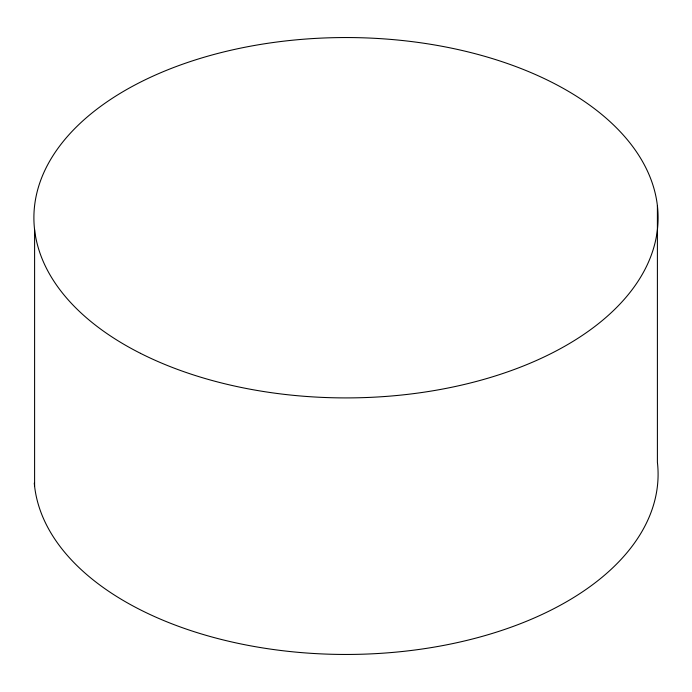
<?xml version="1.0" encoding="UTF-8"?>
<svg xmlns="http://www.w3.org/2000/svg" width="692" height="692" viewBox="0 0 692 692"><rect width="100%" height="100%" fill="white"/><g stroke="black" fill="none" stroke-linecap="round" stroke-linejoin="round"><path stroke-width="1.04" d="M657.4 205.749L657.4 462.291A312.092 180.18 0 0 1 363.992 654.156A312.092 180.18 0 0 1 34.28 483.068M34.6 229.709L34.6 486.251M140.476 353.327A312.092 180.18 0 0 0 652.158 252.692A312.092 180.18 0 0 0 245.366 47.168A312.092 180.18 0 0 0 140.476 353.327"/></g></svg>
